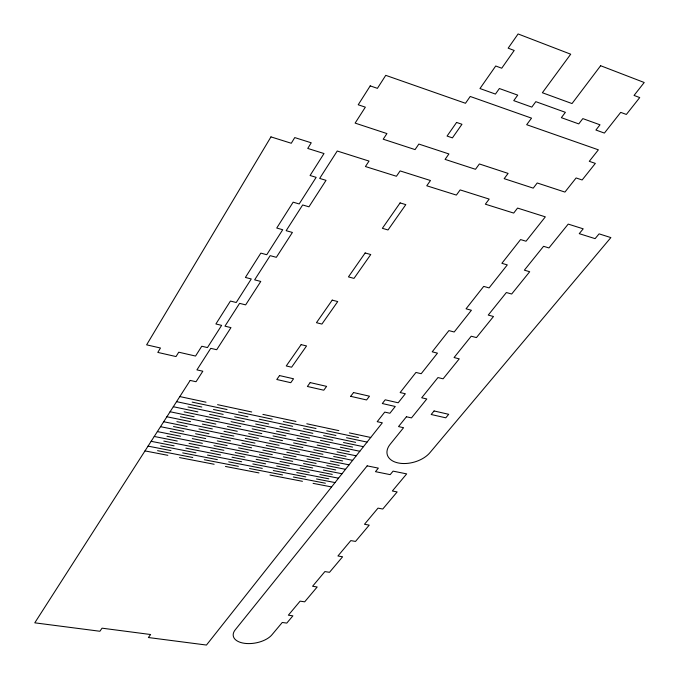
<?xml version="1.0" encoding="UTF-8"?>
<svg xmlns="http://www.w3.org/2000/svg" width="679" height="679" viewBox="0 0 679 679"><rect width="100%" height="100%" fill="white"/><g stroke="black" fill="none" stroke-linecap="round" stroke-linejoin="round"><path stroke-width="1.02" d="M350.678 396.332L353.547 392.547M600.626 65.736L572.024 103.564L542.368 92.743L570.708 54.201L518.094 33.95L508.164 48.167L514.207 50.45L501.73 68.214L495.721 65.999L479.968 88.542L495.441 94.075L499.379 88.525L517.729 95.136L513.757 100.636L531.818 107.104L535.816 101.663L565.386 112.324L561.355 117.671L578.754 123.901L582.82 118.613L599.998 124.809L595.916 130.037L604.403 133.076L620.708 112.366L626.361 114.454L639.728 97.572L634.05 95.425L644.218 82.499L600.635 65.719M157.57 450.669L192.76 457.493M204.294 459.725L238.363 466.337M249.541 468.502L282.549 474.91M293.379 477.006L325.377 483.219M144.992 450.907L167.84 455.32M179.553 457.578L214.14 464.258M225.479 466.448L258.979 472.915M269.97 475.037L302.435 481.301M313.087 483.363L331.59 486.936M160.677 445.899L195.934 452.8M207.502 455.066L241.639 461.754M252.843 463.944L285.91 470.42M296.765 472.542L328.823 478.822M148.056 446.128L170.955 450.593M182.693 452.876L217.356 459.632M228.721 461.847L262.289 468.391M273.306 470.539L305.83 476.879M316.507 478.958L335.044 482.574M163.809 441.095L199.142 448.081M210.728 450.372L244.941 457.137M256.161 459.352L289.296 465.904M300.169 468.052L332.277 474.4M151.137 441.316L174.096 445.831M185.868 448.148L220.59 454.981M231.989 457.222L265.616 463.842M276.659 466.015L309.242 472.423M319.936 474.528L338.515 478.186M166.983 436.266L202.384 443.328M213.987 445.645L248.259 452.486M259.497 454.726L292.691 461.355M303.581 463.528L335.74 469.944M154.243 436.47L177.27 441.044M189.059 443.387L223.858 450.296M235.273 452.562L268.969 459.259M280.02 461.457L312.671 467.941M323.382 470.063L342.012 473.764M170.208 431.411L205.661 438.558M217.288 440.9L251.603 447.809M262.858 450.075L296.095 456.772M306.993 458.97L339.203 465.454M157.375 431.589L180.487 436.232M192.301 438.6L227.151 445.585M238.584 447.877L272.338 454.641M283.406 456.865L316.1 463.418M326.828 465.573L345.526 469.325M160.516 426.684L183.763 431.386M195.586 433.779L230.487 440.849M241.928 443.166L275.716 449.999M286.801 452.248L319.529 458.868M330.274 461.041L349.065 464.852M163.69 421.744L187.107 426.522M198.939 428.941L233.856 436.079M245.306 438.422L279.111 445.322M290.196 447.588L322.941 454.285M333.686 456.475L352.63 460.345M173.51 426.539L208.988 433.754M220.624 436.122L254.973 443.107M266.236 445.399L299.498 452.163M310.405 454.378L342.632 460.931M166.873 416.762L190.553 421.651M202.376 424.086L237.277 431.284M248.718 433.643L282.506 440.62M293.591 442.903L326.319 449.651M337.056 451.866L356.212 455.821M176.896 421.642L212.383 428.924M224.019 431.318L258.368 438.371M269.631 440.679L302.885 447.512M313.8 449.753L346.027 456.364M170.09 411.754L194.118 416.762M205.924 419.223L240.756 426.471M252.181 428.848L285.901 435.876M296.961 438.176L329.629 444.983M340.349 447.215L359.819 451.263M180.419 416.745L215.863 424.086M227.482 426.497L261.788 433.601M273.034 435.935L306.254 442.818M317.152 445.076L349.346 451.747M173.315 406.721L197.861 411.881M209.616 414.351L244.313 421.642M255.686 424.036L289.279 431.097M300.305 433.414L332.846 440.255M343.523 442.504L363.443 446.689M184.111 411.839L219.444 419.232M231.038 421.659L265.243 428.814M276.455 431.165L309.582 438.091M320.454 440.365L352.545 447.079M188.015 406.959L223.17 414.385M234.696 416.813L268.723 424.002M279.884 426.361L312.841 433.321M323.654 435.604L355.592 442.352M192.191 402.112L227.049 409.539M238.482 411.983L272.237 419.172M283.304 421.54L316.007 428.508M326.735 430.792L358.427 437.548M176.557 401.662L201.807 407.018M213.486 409.496L247.954 416.813M259.259 419.206L292.641 426.293M303.589 428.619L335.927 435.477M346.545 437.726L367.076 442.088M179.816 396.578L206.009 402.189M217.569 404.667L251.697 411.975M262.892 414.377L295.951 421.455M306.798 423.781L338.838 430.639M349.354 432.896L370.734 437.471M350.695 396.332L366.592 399.956L369.478 396.197L353.555 392.547M270.963 136.886L146.63 344.839L160.473 348.013L157.8 352.409L176.022 356.56L178.738 352.197L195.544 356.059L201.765 346.239L207.46 347.572L221.634 325.368L215.897 323.976L230.436 301.052L236.233 302.511L251.264 278.967L245.408 277.439L260.838 253.114L266.754 254.718L282.719 229.723L276.743 228.034L293.15 202.181L299.176 203.946L316.159 177.346L310.074 175.496L324.01 153.539L307.74 148.429L311.245 142.802L294.754 137.582L291.274 143.261L270.963 136.886M370.225 85.877L358.215 104.77L365.344 107.163L355.125 123.111L386.937 133.576L383.202 139.203L415.056 149.592L418.85 144.067L448.921 153.946L445.076 159.387L475.495 169.3L479.382 163.962L508.104 173.408L504.174 178.662L533.236 188.142L537.216 182.974L564.928 192.081L576.115 177.949L582.149 179.977L595.347 163.401L589.287 161.313L598.377 149.821L526.683 124.707L531.538 118.146L470.216 96.469L465.48 103.276L385.748 75.344L377.405 88.355L370.225 85.877M190.171 380.427L34.782 622.83L99.898 631.258L102.054 628.177L150.619 634.517L148.378 637.53L206.458 645.05L382.336 422.813L377.201 421.684L384.747 412.094L389.899 413.248L395.254 406.483L382.302 403.53L385.214 399.812L398.183 402.783L405.338 393.752L400.143 392.538L415.955 372.448L421.184 373.722L437.471 353.148L432.2 351.815L448.895 330.614L454.2 331.997L471.404 310.261L466.057 308.809L483.711 286.385L489.092 287.904L507.298 264.903L501.874 263.316L520.572 239.568L526.038 241.232L545.33 216.856L517.559 208.071L513.697 213.079L485.358 204.184L489.177 199.091L460.158 189.908L456.381 195.085L426.752 185.783L430.469 180.521L400.109 170.913L396.434 176.268L365.421 166.533L369.036 161.084L337.234 151.018L319.673 178.416L326.03 180.351L308.953 206.806L302.656 204.965L286.156 230.69L292.403 232.447L276.345 257.324L270.166 255.643L254.642 279.85L260.77 281.454L245.645 304.879L239.585 303.352L224.953 326.166L230.962 327.626L216.694 349.727L210.745 348.335L196.935 369.885L202.826 371.209L196.044 381.725L190.171 380.427M279.536 375.572L276.786 379.502L290.773 382.693L293.549 378.78L279.536 375.572M301.145 344.635L286.249 365.956L291.614 367.212L306.552 345.942L301.145 344.635M332.218 300.126L316.456 322.695L321.914 324.07L337.726 301.561L332.218 300.126M365.158 252.961L348.446 276.888L353.997 278.398L370.751 254.54L365.158 252.961M400.109 202.902L382.37 228.314L388.015 229.969L405.804 204.634L400.109 202.902M456.585 122.441L447.062 136.072L452.426 137.871L461.966 124.274L456.585 122.441M310.176 382.6L307.375 386.47L323.781 390.204L326.607 386.368L310.176 382.6M406.424 416.762L398.522 426.582L403.572 427.694L390.196 444.244A23.773 14.352 -15.4 0 0 398.115 462.942A23.773 14.352 -15.4 0 0 429.9 452.706L610.871 237.591L599.09 233.856L595.11 238.643L579.246 233.661L583.202 228.831L568.213 224.095L548.938 247.937L543.565 246.299L524.366 270.166L529.696 271.727L511.669 294.024L506.373 292.53L488.235 315.073L493.497 316.499L476.446 337.582L471.226 336.215L454.064 357.544L459.25 358.851L443.098 378.814L437.955 377.566L421.693 397.775L426.802 398.963L411.491 417.899L406.424 416.762M367.178 465.862L235.248 629.806A20.743 10.932 -10.5 0 0 244.542 643.319A20.743 10.932 -10.5 0 0 271.94 634.797L282.269 622.465L286.784 623.101L292.904 615.836L288.363 615.182L300.118 601.144L304.684 601.832L317.186 586.979L312.578 586.266L324.885 571.574L329.51 572.321L342.598 556.78L337.93 555.991L350.814 540.603L355.516 541.426L369.223 525.13L364.496 524.273L378.008 508.13L382.769 509.029L397.156 491.936L392.36 490.993L406.679 473.891L393.09 471.133L390.187 474.638L375.47 471.667L378.347 468.128L367.178 465.862M434.076 410.956L431.173 414.496L445.78 417.823L448.7 414.309L434.076 410.956"/></g></svg>
